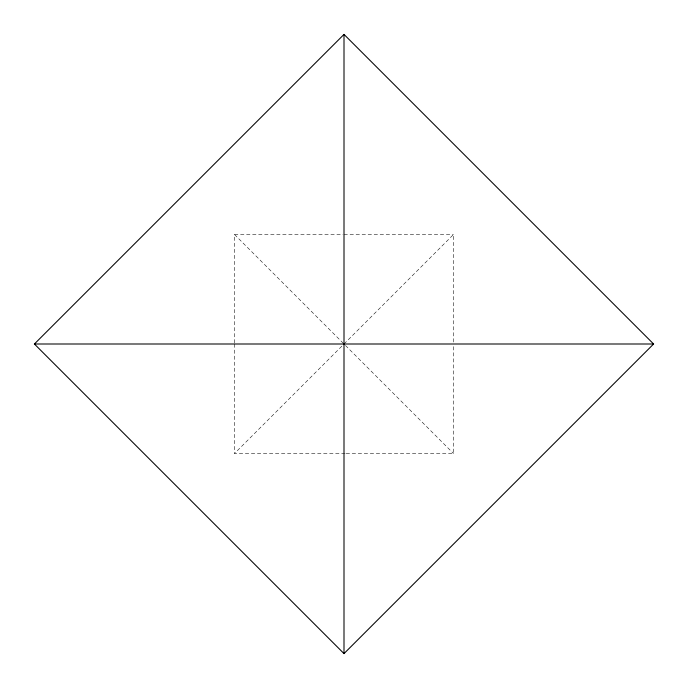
<?xml version="1.0" encoding="UTF-8"?>
<svg xmlns="http://www.w3.org/2000/svg" width="688" height="688" viewBox="0 0 688 688"><rect width="100%" height="100%" fill="white"/><g stroke="black" fill="none" stroke-linecap="round" stroke-linejoin="round"><path stroke-width="0.52" stroke-dasharray="3.44 2.58" d="M345.075 453.461L234.539 453.461L342.495 345.514M344 344L453.461 234.539L453.461 344M234.539 342.925L234.539 234.539L342.925 234.539M344 234.539L453.461 234.539M346.15 453.461L453.461 453.461L453.461 346.15M234.539 234.539L343.243 343.243M345.514 345.514L453.461 453.461M234.539 344L234.539 453.461"/><path stroke-width="1.03" d="M344 653.6L344.009 34.4L34.4 344L344 653.6L653.6 344L344.009 34.4M34.4 344L653.6 344"/></g></svg>
